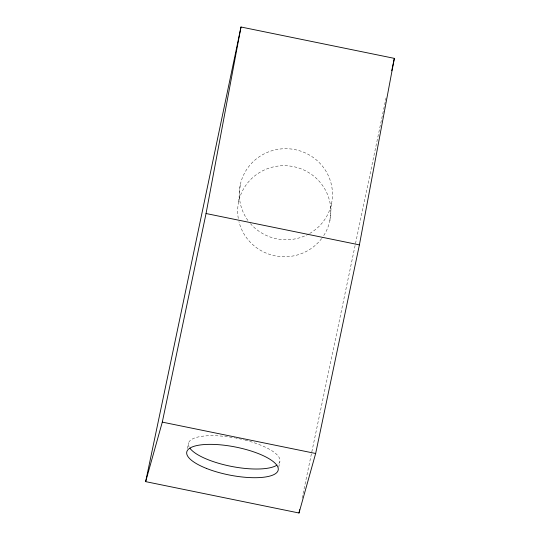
<?xml version="1.0" encoding="UTF-8"?>
<svg xmlns="http://www.w3.org/2000/svg" width="540" height="540" viewBox="0 0 540 540"><rect width="100%" height="100%" fill="white"/><g stroke="black" fill="none" stroke-linecap="round" stroke-linejoin="round"><path stroke-width="0.41" stroke-dasharray="2.7 2.03" d="M238.613 201.886L240.253 184.896M329.9 220.556L331.533 203.56M187.454 448.544L188.548 443.009M278.741 467.215L279.828 461.68M302.117 498.15L385.351 101.27M385.526 100.447L386.046 97.969M247.921 220.448A46.602 45.529 5.5 0 1 260.003 156.256A46.602 45.529 5.5 0 1 325.357 170.201A46.602 45.529 5.5 0 1 309.494 233.591M308.792 233.982A46.602 45.529 5.5 0 1 250.425 223.601M245.16 440.14A46.602 14.33 11.1 0 1 277.27 464.94M189.101 446.911A46.602 14.33 11.1 0 1 234.88 437.893M235.676 438.041A46.602 14.33 11.1 0 1 237.269 438.345M238.849 438.669A46.602 14.33 11.1 0 1 244.377 439.945M238.295 218.477A46.602 45.529 5.5 0 1 294.8 166.914A46.602 45.529 5.5 0 1 322.144 237.884M321.665 238.532A46.602 45.529 5.5 0 1 274.907 255.798A46.602 45.529 5.5 0 1 238.943 221.609"/><path stroke-width="0.81" d="M145.651 481.633L162.297 422.118L206.05 213.523L240.995 27L394.349 58.367L359.404 244.883L315.657 453.485L299.005 513L145.651 481.633L240.995 27M299.005 513L299.7 509.699M391.757 70.74L394.349 58.367M206.05 213.523L359.404 244.883M162.297 422.118L315.657 453.485M276.743 465.291A46.602 14.33 11.1 0 1 231.275 466.371A46.602 14.33 11.1 0 1 189.824 448.099M206.3 468.362A46.602 14.33 11.1 0 0 278.113 470.381A46.602 14.33 11.1 0 0 213.01 444.393A46.602 14.33 11.1 0 0 206.3 468.362"/></g></svg>
